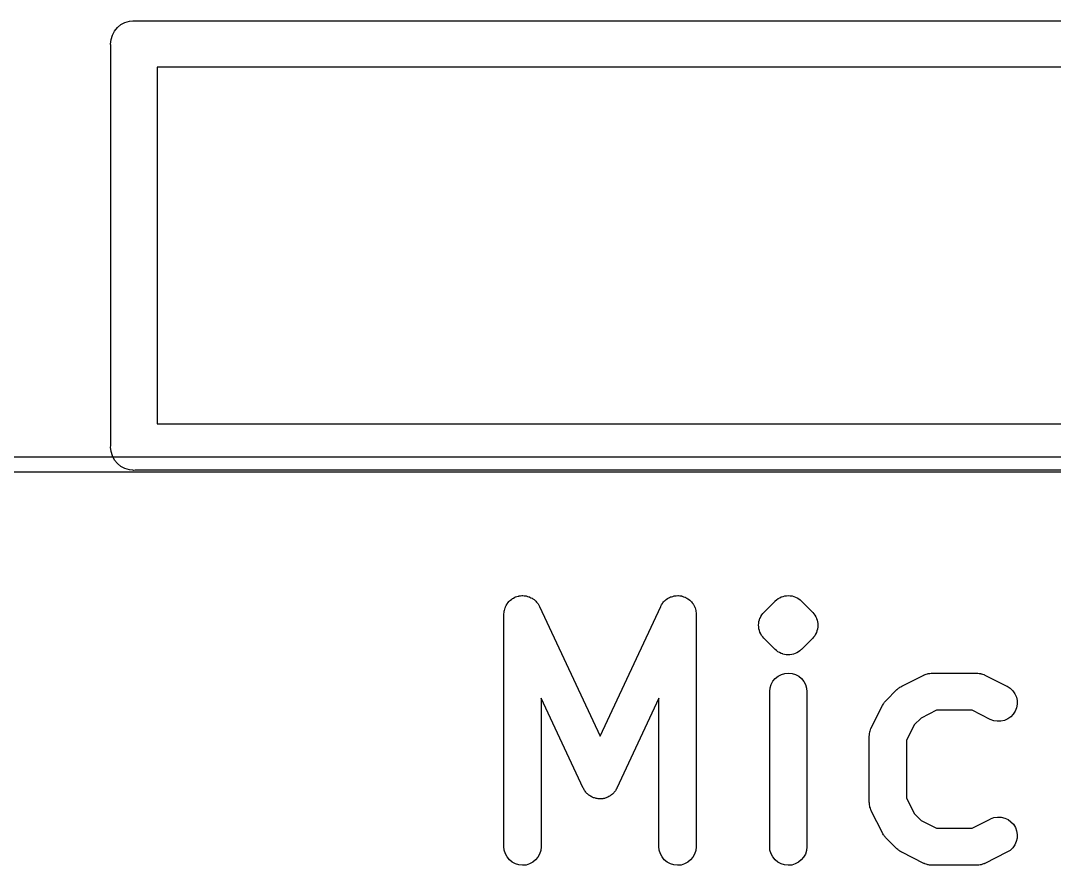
# Model space of a CAD drawing. Header units: millimetres. Extents: x 17 to 402, y -127 to -24.
# Drawn here: x 23.666 to 27, y -26.693 to -23.968 of the extents above; entities that cross this region are included whole.
import ezdxf

# ---------------------------------------------------------------- set-up
doc = ezdxf.new("R2010")
doc.units = ezdxf.units.MM
doc.header["$LTSCALE"] = 25.4
doc.layers.add('BLACK', color=7, linetype='CONTINUOUS')

msp = doc.modelspace()

# ---------------------------------------------------------------- linework, layer by layer
at = {"layer": 'BLACK', "linetype": 'Continuous'}
for p, q in [((24.0024, -23.9741), (24.0165, -23.9698)), ((24.0165, -23.9698), (24.0276, -23.9688)), ((24.0276, -23.9688), (24.0312, -23.9684)), ((24.0312, -23.9684), (24.0349, -23.9688)), ((24.0349, -23.9688), (31.5275, -23.9688)), ((23.9616, -24.0149), (23.9686, -24.0019)), ((23.9686, -24.0019), (23.978, -23.9905)), ((23.978, -23.9905), (23.9894, -23.9811)), ((23.9894, -23.9811), (24.0024, -23.9741)), ((23.9559, -24.0437), (23.9573, -24.0291)), ((23.9573, -24.0291), (23.9616, -24.0149)), ((23.9562, -24.0474), (23.9559, -24.0437)), ((23.9562, -25.3401), (23.9562, -24.0474)), ((24.1063, -24.1187), (24.1063, -25.2688)), ((31.4564, -24.1187), (24.1063, -24.1187)), ((24.1063, -25.2688), (31.4564, -25.2688)), ((23.9559, -25.3437), (23.9562, -25.3401)), ((23.9573, -25.3584), (23.9559, -25.3437)), ((23.9616, -25.3726), (23.9573, -25.3584)), ((23.9686, -25.3856), (23.9616, -25.3726)), ((19.0488, -25.375), (400.05, -25.375)), ((23.978, -25.397), (23.9686, -25.3856)), ((23.9894, -25.4063), (23.978, -25.397)), ((24.0024, -25.4135), (23.9894, -25.4063)), ((400.05, -25.4249), (19.0501, -25.4249)), ((24.0165, -25.4178), (24.0024, -25.4135)), ((24.0276, -25.4188), (24.0165, -25.4178)), ((24.0312, -25.419), (24.0276, -25.4188)), ((24.0349, -25.4188), (24.0312, -25.419)), ((31.5275, -25.4188), (24.0349, -25.4188)), ((25.242, -25.8412), (25.2429, -25.8402)), ((25.2429, -25.8402), (25.2464, -25.8374)), ((25.2464, -25.8374), (25.2497, -25.8343)), ((25.2497, -25.8343), (25.2509, -25.8336)), ((25.2509, -25.8336), (25.252, -25.8328)), ((25.252, -25.8328), (25.256, -25.8308)), ((25.256, -25.8308), (25.2598, -25.8285)), ((25.2598, -25.8285), (25.2611, -25.828)), ((25.2611, -25.828), (25.2624, -25.8275)), ((25.2624, -25.8275), (25.2666, -25.8262)), ((25.2666, -25.8262), (25.2709, -25.8247)), ((25.2709, -25.8247), (25.2723, -25.8244)), ((25.2723, -25.8244), (25.2736, -25.8242)), ((25.2736, -25.8242), (25.2781, -25.8237)), ((25.2781, -25.8237), (25.2825, -25.8232)), ((25.2825, -25.8232), (25.2839, -25.8232)), ((25.2839, -25.8232), (25.2852, -25.8229)), ((25.2852, -25.8229), (25.2897, -25.8234)), ((25.2897, -25.8234), (25.2942, -25.8237)), ((25.2942, -25.8237), (25.2955, -25.8242)), ((25.2955, -25.8242), (25.2969, -25.8242)), ((25.2969, -25.8242), (25.3012, -25.8257)), ((25.3012, -25.8257), (25.3055, -25.8267)), ((25.3055, -25.8267), (25.3068, -25.8272)), ((25.3068, -25.8272), (25.3081, -25.8277)), ((25.3081, -25.8277), (25.312, -25.8298)), ((25.312, -25.8298), (25.3161, -25.8318)), ((25.3161, -25.8318), (25.3172, -25.8326)), ((25.3172, -25.8326), (25.3184, -25.8333)), ((25.3184, -25.8333), (25.3218, -25.8361)), ((25.3218, -25.8361), (25.3254, -25.8389)), ((25.3254, -25.8389), (25.3263, -25.8399)), ((25.3263, -25.8399), (25.3274, -25.8407)), ((25.3274, -25.8407), (25.3302, -25.8442)), ((25.7399, -25.8435), (25.7429, -25.8402)), ((25.7429, -25.8402), (25.7439, -25.8394)), ((25.7439, -25.8394), (25.7449, -25.8384)), ((25.7449, -25.8384), (25.7485, -25.8356)), ((25.7485, -25.8356), (25.752, -25.8328)), ((25.752, -25.8328), (25.7531, -25.8323)), ((25.7531, -25.8323), (25.7543, -25.8313)), ((25.7543, -25.8313), (25.7584, -25.8295)), ((25.7584, -25.8295), (25.7625, -25.8275)), ((25.7625, -25.8275), (25.7637, -25.827)), ((25.7637, -25.827), (25.765, -25.8265)), ((25.765, -25.8265), (25.7693, -25.8255)), ((25.7693, -25.8255), (25.7736, -25.8242)), ((25.7736, -25.8242), (25.7749, -25.8239)), ((25.7749, -25.8239), (25.7762, -25.8237)), ((25.7762, -25.8237), (25.7807, -25.8234)), ((25.7807, -25.8234), (25.7853, -25.8229)), ((25.7853, -25.8229), (25.7866, -25.8232)), ((25.7866, -25.8232), (25.7879, -25.8232)), ((25.7879, -25.8232), (25.7924, -25.8237)), ((25.7924, -25.8237), (25.797, -25.8242)), ((25.797, -25.8242), (25.7983, -25.8247)), ((25.7983, -25.8247), (25.7995, -25.8249)), ((25.7995, -25.8249), (25.8039, -25.8265)), ((25.8039, -25.8265), (25.8082, -25.8277)), ((25.8082, -25.8277), (25.8092, -25.8285)), ((25.8092, -25.8285), (25.8105, -25.8288)), ((25.8105, -25.8288), (25.8145, -25.831)), ((25.8145, -25.831), (25.8183, -25.8333)), ((25.8183, -25.8333), (25.8194, -25.8341)), ((25.8194, -25.8341), (25.8206, -25.8348)), ((25.8206, -25.8348), (25.8239, -25.8379)), ((25.8239, -25.8379), (25.8275, -25.8407)), ((25.8275, -25.8407), (25.8282, -25.8417)), ((26.0637, -25.8762), (26.0995, -25.8407)), ((26.0995, -25.8407), (26.0998, -25.8404)), ((26.0998, -25.8404), (26.0998, -25.8402)), ((26.0998, -25.8402), (26.1, -25.8402)), ((26.0998, -25.8404), (26.0998, -25.8404)), ((26.1, -25.8399), (26.1043, -25.8366)), ((26.1, -25.8402), (26.1, -25.8399)), ((26.1, -25.8402), (26.1, -25.8402)), ((26.1, -25.8402), (26.1, -25.8402)), ((26.1043, -25.8366), (26.1089, -25.8328)), ((26.1089, -25.8328), (26.1089, -25.8328)), ((26.1089, -25.8328), (26.1092, -25.8328)), ((26.1092, -25.8328), (26.1142, -25.8303)), ((26.1092, -25.8328), (26.1092, -25.8328)), ((26.1092, -25.8328), (26.1092, -25.8328)), ((26.1142, -25.8303), (26.1193, -25.8275)), ((26.1193, -25.8275), (26.1193, -25.8275)), ((26.1193, -25.8275), (26.1196, -25.8275)), ((26.1196, -25.8272), (26.1252, -25.8257)), ((26.1196, -25.8275), (26.1196, -25.8272)), ((26.1196, -25.8275), (26.1196, -25.8275)), ((26.1252, -25.8257), (26.1305, -25.8242)), ((26.1305, -25.8242), (26.1305, -25.8242)), ((26.1305, -25.8242), (26.1308, -25.8242)), ((26.1308, -25.8242), (26.1308, -25.8242)), ((26.1308, -25.8242), (26.131, -25.8242)), ((26.131, -25.8242), (26.1366, -25.8237)), ((26.1366, -25.8237), (26.1422, -25.8229)), ((26.1422, -25.8229), (26.1422, -25.8232)), ((26.1422, -25.8232), (26.1424, -25.8229)), ((26.1424, -25.8229), (26.1424, -25.8232)), ((26.1424, -25.8232), (26.1427, -25.8232)), ((26.1427, -25.8232), (26.1483, -25.8237)), ((26.1483, -25.8237), (26.1483, -25.8237)), ((26.1483, -25.8237), (26.1539, -25.8242)), ((26.1539, -25.8242), (26.1539, -25.8242)), ((26.1539, -25.8242), (26.1541, -25.8242)), ((26.1541, -25.8242), (26.1541, -25.8242)), ((26.1541, -25.8242), (26.1541, -25.8242)), ((26.1541, -25.8242), (26.1597, -25.826)), ((26.1597, -25.826), (26.1597, -25.826)), ((26.1597, -25.826), (26.165, -25.8277)), ((26.165, -25.8277), (26.165, -25.8277)), ((26.165, -25.8277), (26.1653, -25.8277)), ((26.1653, -25.8277), (26.1653, -25.8277)), ((26.1653, -25.8277), (26.1653, -25.8277)), ((26.1653, -25.8277), (26.1704, -25.8305)), ((26.1704, -25.8305), (26.1704, -25.8305)), ((26.1704, -25.8305), (26.1755, -25.8331)), ((26.1755, -25.8331), (26.1755, -25.8333)), ((26.1755, -25.8333), (26.1755, -25.8333)), ((26.1755, -25.8333), (26.1757, -25.8333)), ((26.1757, -25.8333), (26.1757, -25.8333)), ((26.1757, -25.8333), (26.18, -25.8371)), ((26.18, -25.8371), (26.1844, -25.8407)), ((26.1844, -25.8407), (26.2202, -25.8762)), ((25.2253, -25.8778), (25.2256, -25.8732)), ((25.2256, -25.8732), (25.226, -25.8719)), ((25.226, -25.8719), (25.2261, -25.8707)), ((25.2261, -25.8707), (25.2275, -25.8663)), ((25.2275, -25.8663), (25.2287, -25.862)), ((25.2287, -25.862), (25.2293, -25.8608)), ((25.2293, -25.8608), (25.2297, -25.8595)), ((25.2297, -25.8595), (25.2318, -25.8554)), ((25.2318, -25.8554), (25.2338, -25.8514)), ((25.2338, -25.8514), (25.2346, -25.8503)), ((25.2346, -25.8503), (25.2353, -25.8491)), ((25.2353, -25.8491), (25.2382, -25.8458)), ((25.2382, -25.8458), (25.2409, -25.8422)), ((25.2409, -25.8422), (25.242, -25.8412)), ((25.3302, -25.8442), (25.3332, -25.8475)), ((25.3332, -25.8475), (25.3339, -25.8488)), ((25.3339, -25.8488), (25.3348, -25.8498)), ((25.3348, -25.8498), (25.3369, -25.8539)), ((25.3369, -25.8539), (25.3392, -25.8577)), ((25.3392, -25.8577), (25.5349, -26.2768)), ((25.5349, -26.2768), (25.7305, -25.8577)), ((25.7305, -25.8577), (25.7307, -25.8569)), ((25.7307, -25.8569), (25.7332, -25.8531)), ((25.7332, -25.8531), (25.7353, -25.8491)), ((25.7353, -25.8491), (25.7363, -25.8481)), ((25.7363, -25.8481), (25.7368, -25.8468)), ((25.7368, -25.8468), (25.7399, -25.8435)), ((25.8282, -25.8417), (25.8293, -25.8427)), ((25.8293, -25.8427), (25.8321, -25.8463)), ((25.8321, -25.8463), (25.8348, -25.8498)), ((25.8348, -25.8498), (25.8354, -25.8511)), ((25.8354, -25.8511), (25.8364, -25.8521)), ((25.8364, -25.8521), (25.8381, -25.8562)), ((25.8381, -25.8562), (25.8402, -25.8602)), ((25.8402, -25.8602), (25.8407, -25.8615)), ((25.8407, -25.8615), (25.8412, -25.8628)), ((25.8412, -25.8628), (25.8425, -25.8671)), ((25.8425, -25.8671), (25.8437, -25.8714)), ((25.8437, -25.8714), (25.8437, -25.8727)), ((25.8437, -25.8727), (25.8442, -25.874)), ((25.8442, -25.874), (25.8445, -25.8785)), ((25.2248, -25.8821), (25.2253, -25.8778)), ((25.2248, -25.8831), (25.2248, -25.8821)), ((25.2248, -26.6329), (25.2248, -25.8831)), ((25.8445, -25.8785), (25.8448, -25.8831)), ((25.8448, -25.8831), (25.8448, -26.6329)), ((26.0469, -25.9123), (26.0474, -25.907)), ((26.0474, -25.9065), (26.0492, -25.9011)), ((26.0474, -25.9067), (26.0474, -25.9065)), ((26.0474, -25.907), (26.0474, -25.9067)), ((26.0492, -25.9011), (26.0507, -25.8958)), ((26.0507, -25.8958), (26.051, -25.8956)), ((26.051, -25.8953), (26.0538, -25.8902)), ((26.051, -25.8956), (26.051, -25.8953)), ((26.0538, -25.8902), (26.0563, -25.8854)), ((26.0563, -25.8854), (26.0566, -25.8851)), ((26.0566, -25.8851), (26.0601, -25.8806)), ((26.0566, -25.8851), (26.0566, -25.8851)), ((26.0601, -25.8806), (26.0637, -25.8762)), ((26.2202, -25.8762), (26.2204, -25.8765)), ((26.2204, -25.8765), (26.2204, -25.8765)), ((26.2204, -25.8765), (26.2204, -25.8768)), ((26.2204, -25.8768), (26.2207, -25.877)), ((26.2207, -25.877), (26.2242, -25.8813)), ((26.2242, -25.8813), (26.2278, -25.8856)), ((26.2278, -25.8856), (26.2278, -25.8859)), ((26.2278, -25.8859), (26.228, -25.8862)), ((26.228, -25.8862), (26.2306, -25.8912)), ((26.2306, -25.8912), (26.2331, -25.8961)), ((26.2331, -25.8961), (26.2334, -25.8963)), ((26.2334, -25.8963), (26.2334, -25.8966)), ((26.2334, -25.8966), (26.2349, -25.9019)), ((26.2349, -25.9019), (26.2367, -25.9072)), ((26.2367, -25.9072), (26.2367, -25.9075)), ((26.0462, -25.9182), (26.0469, -25.9123)), ((26.0462, -25.9184), (26.0462, -25.9182)), ((26.0462, -25.9187), (26.0462, -25.9184)), ((26.0467, -25.9243), (26.0462, -25.9187)), ((26.0472, -25.9298), (26.0467, -25.9243)), ((26.0474, -25.9301), (26.0472, -25.9298)), ((26.049, -25.9357), (26.0474, -25.9301)), ((26.0474, -25.9301), (26.0474, -25.9301)), ((26.0505, -25.941), (26.049, -25.9357)), ((26.2346, -25.9364), (26.2331, -25.9418)), ((26.2364, -25.9311), (26.2346, -25.9364)), ((26.2369, -25.925), (26.2364, -25.9306)), ((26.2364, -25.9306), (26.2364, -25.9309)), ((26.2364, -25.9309), (26.2364, -25.9311)), ((26.2367, -25.9075), (26.2367, -25.9077)), ((26.2367, -25.9077), (26.2372, -25.9133)), ((26.2377, -25.9194), (26.2369, -25.925)), ((26.2372, -25.9133), (26.2377, -25.9189)), ((26.2377, -25.9189), (26.2377, -25.9192)), ((26.2377, -25.9192), (26.2377, -25.9194)), ((26.0507, -25.9413), (26.0505, -25.941)), ((26.0507, -25.9415), (26.0507, -25.9413)), ((26.0533, -25.9464), (26.0507, -25.9415)), ((26.0558, -25.9514), (26.0533, -25.9464)), ((26.0561, -25.9517), (26.0558, -25.9514)), ((26.0596, -25.9563), (26.0561, -25.9517)), ((26.0561, -25.9517), (26.0561, -25.9517)), ((26.0632, -25.9606), (26.0596, -25.9563)), ((26.0634, -25.9608), (26.0632, -25.9606)), ((26.0637, -25.9611), (26.0634, -25.9608)), ((26.0634, -25.9608), (26.0634, -25.9608)), ((26.0634, -25.9608), (26.0634, -25.9608)), ((26.0995, -25.9969), (26.0637, -25.9611)), ((26.2202, -25.9611), (26.1844, -25.9969)), ((26.2237, -25.9568), (26.2202, -25.9611)), ((26.2273, -25.9524), (26.2237, -25.9568)), ((26.2275, -25.9522), (26.2273, -25.9522)), ((26.2273, -25.9522), (26.2273, -25.9524)), ((26.2303, -25.9471), (26.2275, -25.9522)), ((26.2329, -25.9423), (26.2303, -25.9471)), ((26.2331, -25.9418), (26.2329, -25.942)), ((26.2329, -25.942), (26.2329, -25.9423)), ((26.1038, -26.0005), (26.0995, -25.9969)), ((26.1082, -26.004), (26.1038, -26.0005)), ((26.1084, -26.004), (26.1082, -26.004)), ((26.1084, -26.0043), (26.1084, -26.004)), ((26.1087, -26.0043), (26.1084, -26.0043)), ((26.1084, -26.0043), (26.1084, -26.0043)), ((26.1135, -26.0071), (26.1087, -26.0043)), ((26.1186, -26.0096), (26.1135, -26.0071)), ((26.1696, -26.0073), (26.1645, -26.0101)), ((26.1747, -26.0048), (26.1696, -26.0073)), ((26.175, -26.0045), (26.1747, -26.0048)), ((26.1747, -26.0048), (26.1747, -26.0048)), ((26.1747, -26.0048), (26.1747, -26.0048)), ((26.1793, -26.001), (26.175, -26.0045)), ((26.175, -26.0045), (26.175, -26.0045)), ((26.1838, -25.9974), (26.1793, -26.001)), ((26.1841, -25.9972), (26.1838, -25.9974)), ((26.1838, -25.9974), (26.1838, -25.9974)), ((26.1838, -25.9974), (26.1838, -25.9974)), ((26.1838, -25.9974), (26.1838, -25.9974)), ((26.1844, -25.9969), (26.1841, -25.9972)), ((26.1841, -25.9972), (26.1841, -25.9972)), ((26.1841, -25.9972), (26.1841, -25.9972)), ((26.1188, -26.0099), (26.1186, -26.0096)), ((26.1186, -26.0096), (26.1186, -26.0096)), ((26.1242, -26.0114), (26.1188, -26.0099)), ((26.1188, -26.0099), (26.1188, -26.0099)), ((26.1188, -26.0099), (26.1188, -26.0099)), ((26.1244, -26.0116), (26.1242, -26.0114)), ((26.1297, -26.0132), (26.1244, -26.0116)), ((26.13, -26.0132), (26.1297, -26.0132)), ((26.1297, -26.0132), (26.1297, -26.0132)), ((26.1356, -26.0139), (26.13, -26.0132)), ((26.13, -26.0132), (26.13, -26.0132)), ((26.13, -26.0132), (26.13, -26.0132)), ((26.1358, -26.0139), (26.1356, -26.0139)), ((26.1414, -26.0144), (26.1358, -26.0139)), ((26.1417, -26.0144), (26.1414, -26.0144)), ((26.1414, -26.0144), (26.1414, -26.0144)), ((26.1414, -26.0144), (26.1414, -26.0144)), ((26.1473, -26.0139), (26.1417, -26.0144)), ((26.1417, -26.0144), (26.1417, -26.0144)), ((26.1531, -26.0134), (26.1473, -26.0139)), ((26.1534, -26.0134), (26.1531, -26.0134)), ((26.1531, -26.0134), (26.1531, -26.0134)), ((26.1531, -26.0134), (26.1531, -26.0134)), ((26.159, -26.0116), (26.1534, -26.0134)), ((26.1534, -26.0134), (26.1534, -26.0134)), ((26.1643, -26.0101), (26.159, -26.0116)), ((26.1645, -26.0101), (26.1643, -26.0101)), ((26.1643, -26.0101), (26.1643, -26.0101)), ((26.1645, -26.0101), (26.1645, -26.0101)), ((26.1645, -26.0101), (26.1645, -26.0101)), ((26.1196, -26.0774), (26.1308, -26.0741)), ((26.1308, -26.0741), (26.1424, -26.0731)), ((26.1424, -26.0731), (26.1541, -26.0744)), ((26.5928, -26.0746), (26.5946, -26.0741)), ((26.5946, -26.0741), (26.5986, -26.0739)), ((26.5986, -26.0739), (26.6027, -26.0731)), ((26.6027, -26.0731), (26.6045, -26.0731)), ((26.6045, -26.0731), (26.6062, -26.0731)), ((26.6062, -26.0731), (26.749, -26.0731)), ((26.749, -26.0731), (26.75, -26.0731)), ((26.75, -26.0731), (26.7518, -26.0734)), ((26.7518, -26.0734), (26.7536, -26.0731)), ((26.7536, -26.0731), (26.7576, -26.0739)), ((26.7576, -26.0739), (26.7617, -26.0744)), ((26.0868, -26.1094), (26.0924, -26.0993)), ((26.0924, -26.0993), (26.1, -26.0901)), ((26.1, -26.0901), (26.1092, -26.0828)), ((26.1092, -26.0828), (26.1196, -26.0774)), ((26.1541, -26.0744), (26.1653, -26.0777)), ((26.1653, -26.0777), (26.1755, -26.0833)), ((26.1755, -26.0833), (26.1846, -26.0909)), ((26.1846, -26.0909), (26.192, -26.0998)), ((26.192, -26.0998), (26.1976, -26.1102)), ((26.5079, -26.115), (26.5793, -26.0795)), ((26.5793, -26.0795), (26.5801, -26.0789)), ((26.5801, -26.0789), (26.5819, -26.0784)), ((26.5819, -26.0784), (26.5834, -26.0777)), ((26.5834, -26.0777), (26.5872, -26.0764)), ((26.5872, -26.0764), (26.5913, -26.0749)), ((26.5913, -26.0749), (26.5928, -26.0746)), ((26.7617, -26.0744), (26.7632, -26.0749)), ((26.7632, -26.0749), (26.765, -26.0751)), ((26.765, -26.0751), (26.7688, -26.0767)), ((26.7688, -26.0767), (26.7729, -26.0779)), ((26.7729, -26.0779), (26.7744, -26.0787)), ((26.7744, -26.0787), (26.7759, -26.0795)), ((26.7759, -26.0795), (26.8473, -26.115)), ((26.082, -26.1323), (26.0833, -26.1206)), ((26.082, -26.133), (26.082, -26.1323)), ((26.082, -26.6329), (26.082, -26.133)), ((26.0833, -26.1206), (26.0868, -26.1094)), ((26.1976, -26.1102), (26.2009, -26.1214)), ((26.2009, -26.1214), (26.2019, -26.133)), ((26.2019, -26.133), (26.2019, -26.6329)), ((26.4566, -26.162), (26.4925, -26.1264)), ((26.4925, -26.1264), (26.493, -26.1257)), ((26.493, -26.1257), (26.4955, -26.1236)), ((26.4955, -26.1236), (26.498, -26.1214)), ((26.498, -26.1214), (26.5001, -26.1201)), ((26.5001, -26.1201), (26.5021, -26.1183)), ((26.5021, -26.1183), (26.5052, -26.1168)), ((26.5052, -26.1168), (26.5079, -26.115)), ((26.8473, -26.115), (26.8481, -26.1155)), ((26.8481, -26.1155), (26.858, -26.1219)), ((26.858, -26.1219), (26.8663, -26.13)), ((26.8663, -26.13), (26.8729, -26.1396)), ((26.8729, -26.1396), (26.8778, -26.1503)), ((25.4805, -26.4442), (25.3448, -26.1534)), ((25.3448, -26.1534), (25.3448, -26.6329)), ((25.7249, -26.1534), (25.5892, -26.4442)), ((25.7249, -26.6329), (25.7249, -26.1534)), ((26.4457, -26.177), (26.4477, -26.1739)), ((26.4477, -26.1739), (26.4493, -26.1711)), ((26.4493, -26.1711), (26.4508, -26.1691)), ((26.4508, -26.1691), (26.4521, -26.1671)), ((26.4521, -26.1671), (26.4546, -26.1645)), ((26.4546, -26.1645), (26.4566, -26.162)), ((26.8778, -26.1503), (26.8801, -26.1617)), ((26.8803, -26.1734), (26.8783, -26.1851)), ((26.8801, -26.1617), (26.8803, -26.1734)), ((26.4096, -26.2491), (26.4455, -26.1777)), ((26.4455, -26.1777), (26.4457, -26.177)), ((26.6205, -26.193), (26.5704, -26.2181)), ((26.735, -26.193), (26.6205, -26.193)), ((26.7937, -26.2225), (26.735, -26.193)), ((26.8676, -26.2059), (26.8595, -26.2143)), ((26.874, -26.196), (26.8676, -26.2059)), ((26.8783, -26.1851), (26.874, -26.196)), ((26.5483, -26.24), (26.5234, -26.29)), ((26.5704, -26.2181), (26.5483, -26.24)), ((26.8046, -26.2265), (26.7937, -26.2225)), ((26.8161, -26.2285), (26.8046, -26.2265)), ((26.828, -26.2283), (26.8161, -26.2285)), ((26.8394, -26.2258), (26.828, -26.2283)), ((26.8501, -26.2209), (26.8394, -26.2258)), ((26.8595, -26.2143), (26.8501, -26.2209)), ((26.4033, -26.275), (26.4036, -26.2733)), ((26.4036, -26.2715), (26.4043, -26.2674)), ((26.4036, -26.2733), (26.4036, -26.2715)), ((26.4043, -26.2674), (26.4048, -26.2633)), ((26.4048, -26.2633), (26.4053, -26.2618)), ((26.4053, -26.2618), (26.4056, -26.26)), ((26.4056, -26.26), (26.4071, -26.2562)), ((26.4071, -26.2562), (26.4081, -26.2522)), ((26.4081, -26.2522), (26.4091, -26.2506)), ((26.4091, -26.2506), (26.4096, -26.2491)), ((26.4033, -26.2758), (26.4033, -26.275)), ((26.4033, -26.4902), (26.4033, -26.2758)), ((26.5234, -26.29), (26.5234, -26.4759)), ((25.482, -26.4467), (25.4805, -26.4442)), ((25.4833, -26.4495), (25.482, -26.4467)), ((25.4851, -26.4518), (25.4833, -26.4495)), ((25.4864, -26.4541), (25.4851, -26.4518)), ((25.4884, -26.4566), (25.4864, -26.4541)), ((25.4904, -26.4589), (25.4884, -26.4566)), ((25.4925, -26.461), (25.4904, -26.4589)), ((25.4942, -26.463), (25.4925, -26.461)), ((25.4968, -26.4648), (25.4942, -26.463)), ((25.4991, -26.4668), (25.4968, -26.4648)), ((25.5013, -26.4683), (25.4991, -26.4668)), ((25.5036, -26.4698), (25.5013, -26.4683)), ((25.5064, -26.4714), (25.5036, -26.4698)), ((25.509, -26.4729), (25.5064, -26.4714)), ((25.5118, -26.4739), (25.509, -26.4729)), ((25.514, -26.4752), (25.5118, -26.4739)), ((25.5572, -26.4742), (25.5547, -26.4754)), ((25.5598, -26.4734), (25.5572, -26.4742)), ((25.5626, -26.4716), (25.5598, -26.4734)), ((25.5654, -26.4704), (25.5626, -26.4716)), ((25.5676, -26.4688), (25.5654, -26.4704)), ((25.5699, -26.4673), (25.5676, -26.4688)), ((25.5722, -26.4653), (25.5699, -26.4673)), ((25.5748, -26.4635), (25.5722, -26.4653)), ((25.5768, -26.4615), (25.5748, -26.4635)), ((25.5788, -26.4597), (25.5768, -26.4615)), ((25.5806, -26.4571), (25.5788, -26.4597)), ((25.5826, -26.4549), (25.5806, -26.4571)), ((25.5842, -26.4526), (25.5826, -26.4549)), ((25.5859, -26.4503), (25.5842, -26.4526)), ((25.5872, -26.4475), (25.5859, -26.4503)), ((25.5887, -26.445), (25.5872, -26.4475)), ((25.5892, -26.4442), (25.5887, -26.445)), ((25.5171, -26.4759), (25.514, -26.4752)), ((25.5201, -26.477), (25.5171, -26.4759)), ((25.5227, -26.4772), (25.5201, -26.477)), ((25.5255, -26.478), (25.5227, -26.4772)), ((25.5285, -26.4782), (25.5255, -26.478)), ((25.5316, -26.4787), (25.5285, -26.4782)), ((25.5344, -26.4785), (25.5316, -26.4787)), ((25.5372, -26.4787), (25.5344, -26.4785)), ((25.5402, -26.4782), (25.5372, -26.4787)), ((25.5433, -26.4782), (25.5402, -26.4782)), ((25.5461, -26.4775), (25.5433, -26.4782)), ((25.5488, -26.4772), (25.5461, -26.4775)), ((25.5516, -26.4762), (25.5488, -26.4772)), ((25.5547, -26.4754), (25.5516, -26.4762)), ((26.4036, -26.4919), (26.4033, -26.4902)), ((26.4036, -26.4937), (26.4036, -26.4919)), ((26.4041, -26.4978), (26.4036, -26.4937)), ((26.4046, -26.5019), (26.4041, -26.4978)), ((26.4051, -26.5036), (26.4046, -26.5019)), ((26.4053, -26.5052), (26.4051, -26.5036)), ((26.4069, -26.5092), (26.4053, -26.5052)), ((26.5234, -26.4759), (26.5483, -26.526)), ((26.4079, -26.513), (26.4069, -26.5092)), ((26.4086, -26.5146), (26.4079, -26.513)), ((26.4094, -26.5163), (26.4086, -26.5146)), ((26.4096, -26.5171), (26.4094, -26.5163)), ((26.4455, -26.5885), (26.4096, -26.5171)), ((26.5483, -26.526), (26.5704, -26.5481)), ((26.7945, -26.5433), (26.8054, -26.5392)), ((26.8054, -26.5392), (26.8171, -26.5374)), ((26.8171, -26.5374), (26.8287, -26.5379)), ((26.8287, -26.5379), (26.8402, -26.5407)), ((26.8402, -26.5407), (26.8508, -26.5455)), ((26.5704, -26.5481), (26.6205, -26.573)), ((26.6205, -26.573), (26.735, -26.573)), ((26.735, -26.573), (26.7937, -26.5438)), ((26.7937, -26.5438), (26.7945, -26.5433)), ((26.8508, -26.5455), (26.8602, -26.5524)), ((26.8602, -26.5524), (26.8681, -26.5608)), ((26.8681, -26.5608), (26.8745, -26.5709)), ((26.8745, -26.5709), (26.8785, -26.5819)), ((26.4472, -26.5913), (26.4455, -26.5885)), ((26.4488, -26.5943), (26.4472, -26.5913)), ((26.4503, -26.5963), (26.4488, -26.5943)), ((26.4516, -26.5984), (26.4503, -26.5963)), ((26.4541, -26.6009), (26.4516, -26.5984)), ((26.4561, -26.6035), (26.4541, -26.6009)), ((26.4566, -26.604), (26.4561, -26.6035)), ((26.4925, -26.6398), (26.4566, -26.604)), ((26.8801, -26.605), (26.8773, -26.6164)), ((26.8785, -26.5819), (26.8803, -26.5933)), ((26.8803, -26.5933), (26.8801, -26.605)), ((25.226, -26.6446), (25.2248, -26.6329)), ((25.3448, -26.6339), (25.3435, -26.6456)), ((25.3448, -26.6329), (25.3448, -26.6339)), ((25.7259, -26.6446), (25.7249, -26.6329)), ((25.8448, -26.6339), (25.8435, -26.6456)), ((25.8448, -26.6329), (25.8448, -26.6339)), ((26.083, -26.6446), (26.082, -26.6329)), ((26.2019, -26.6339), (26.2006, -26.6456)), ((26.2019, -26.6329), (26.2019, -26.6339)), ((26.495, -26.6418), (26.4925, -26.6398)), ((26.8658, -26.6367), (26.8572, -26.6449)), ((26.8727, -26.6271), (26.8658, -26.6367)), ((26.8773, -26.6164), (26.8727, -26.6271)), ((25.2293, -26.6558), (25.226, -26.6446)), ((25.2348, -26.6662), (25.2293, -26.6558)), ((25.2422, -26.6753), (25.2348, -26.6662)), ((25.3343, -26.667), (25.3268, -26.6758)), ((25.34, -26.6568), (25.3343, -26.667)), ((25.3435, -26.6456), (25.34, -26.6568)), ((25.7294, -26.6558), (25.7259, -26.6446)), ((25.7348, -26.6662), (25.7294, -26.6558)), ((25.7421, -26.6753), (25.7348, -26.6662)), ((25.8343, -26.667), (25.8267, -26.6758)), ((25.8399, -26.6568), (25.8343, -26.667)), ((25.8435, -26.6456), (25.8399, -26.6568)), ((26.0866, -26.6558), (26.083, -26.6446)), ((26.0919, -26.6662), (26.0866, -26.6558)), ((26.0995, -26.6753), (26.0919, -26.6662)), ((26.1915, -26.667), (26.1838, -26.6758)), ((26.1971, -26.6568), (26.1915, -26.667)), ((26.2006, -26.6456), (26.1971, -26.6568)), ((26.4975, -26.6443), (26.495, -26.6418)), ((26.4996, -26.6456), (26.4975, -26.6443)), ((26.5013, -26.6471), (26.4996, -26.6456)), ((26.5044, -26.6487), (26.5013, -26.6471)), ((26.5072, -26.6507), (26.5044, -26.6487)), ((26.5079, -26.651), (26.5072, -26.6507)), ((26.5793, -26.6868), (26.5079, -26.651)), ((26.8473, -26.651), (26.7759, -26.6868)), ((26.8572, -26.6449), (26.8473, -26.651)), ((25.2513, -26.6827), (25.2422, -26.6753)), ((25.2616, -26.6883), (25.2513, -26.6827)), ((25.2727, -26.6918), (25.2616, -26.6883)), ((25.2844, -26.6931), (25.2727, -26.6918)), ((25.2961, -26.6921), (25.2844, -26.6931)), ((25.3073, -26.6885), (25.2961, -26.6921)), ((25.3177, -26.6832), (25.3073, -26.6885)), ((25.3268, -26.6758), (25.3177, -26.6832)), ((25.7513, -26.6827), (25.7421, -26.6753)), ((25.7617, -26.6883), (25.7513, -26.6827)), ((25.7729, -26.6918), (25.7617, -26.6883)), ((25.7843, -26.6931), (25.7729, -26.6918)), ((25.796, -26.6921), (25.7843, -26.6931)), ((25.8074, -26.6885), (25.796, -26.6921)), ((25.8176, -26.6832), (25.8074, -26.6885)), ((25.8267, -26.6758), (25.8176, -26.6832)), ((26.1084, -26.6827), (26.0995, -26.6753)), ((26.1188, -26.6883), (26.1084, -26.6827)), ((26.13, -26.6918), (26.1188, -26.6883)), ((26.1414, -26.6931), (26.13, -26.6918)), ((26.1531, -26.6921), (26.1414, -26.6931)), ((26.1645, -26.6885), (26.1531, -26.6921)), ((26.1747, -26.6832), (26.1645, -26.6885)), ((26.1838, -26.6758), (26.1747, -26.6832)), ((26.5811, -26.6873), (26.5793, -26.6868)), ((26.5826, -26.6883), (26.5811, -26.6873)), ((26.5864, -26.6893), (26.5826, -26.6883)), ((26.5902, -26.6908), (26.5864, -26.6893)), ((26.592, -26.6911), (26.5902, -26.6908)), ((26.5938, -26.6918), (26.592, -26.6911)), ((26.5979, -26.6921), (26.5938, -26.6918)), ((26.6019, -26.6929), (26.5979, -26.6921)), ((26.6037, -26.6929), (26.6019, -26.6929)), ((26.6055, -26.6931), (26.6037, -26.6929)), ((26.6062, -26.6931), (26.6055, -26.6931)), ((26.749, -26.6931), (26.6062, -26.6931)), ((26.7508, -26.6929), (26.749, -26.6931)), ((26.7525, -26.6929), (26.7508, -26.6929)), ((26.7566, -26.6924), (26.7525, -26.6929)), ((26.7607, -26.6918), (26.7566, -26.6924)), ((26.7625, -26.6913), (26.7607, -26.6918)), ((26.7642, -26.6911), (26.7625, -26.6913)), ((26.768, -26.6898), (26.7642, -26.6911)), ((26.7719, -26.6885), (26.768, -26.6898)), ((26.7736, -26.6878), (26.7719, -26.6885)), ((26.7752, -26.687), (26.7736, -26.6878)), ((26.7759, -26.6868), (26.7752, -26.687))]:
    msp.add_line(p, q, dxfattribs=at)

doc.saveas('drawing.dxf')
